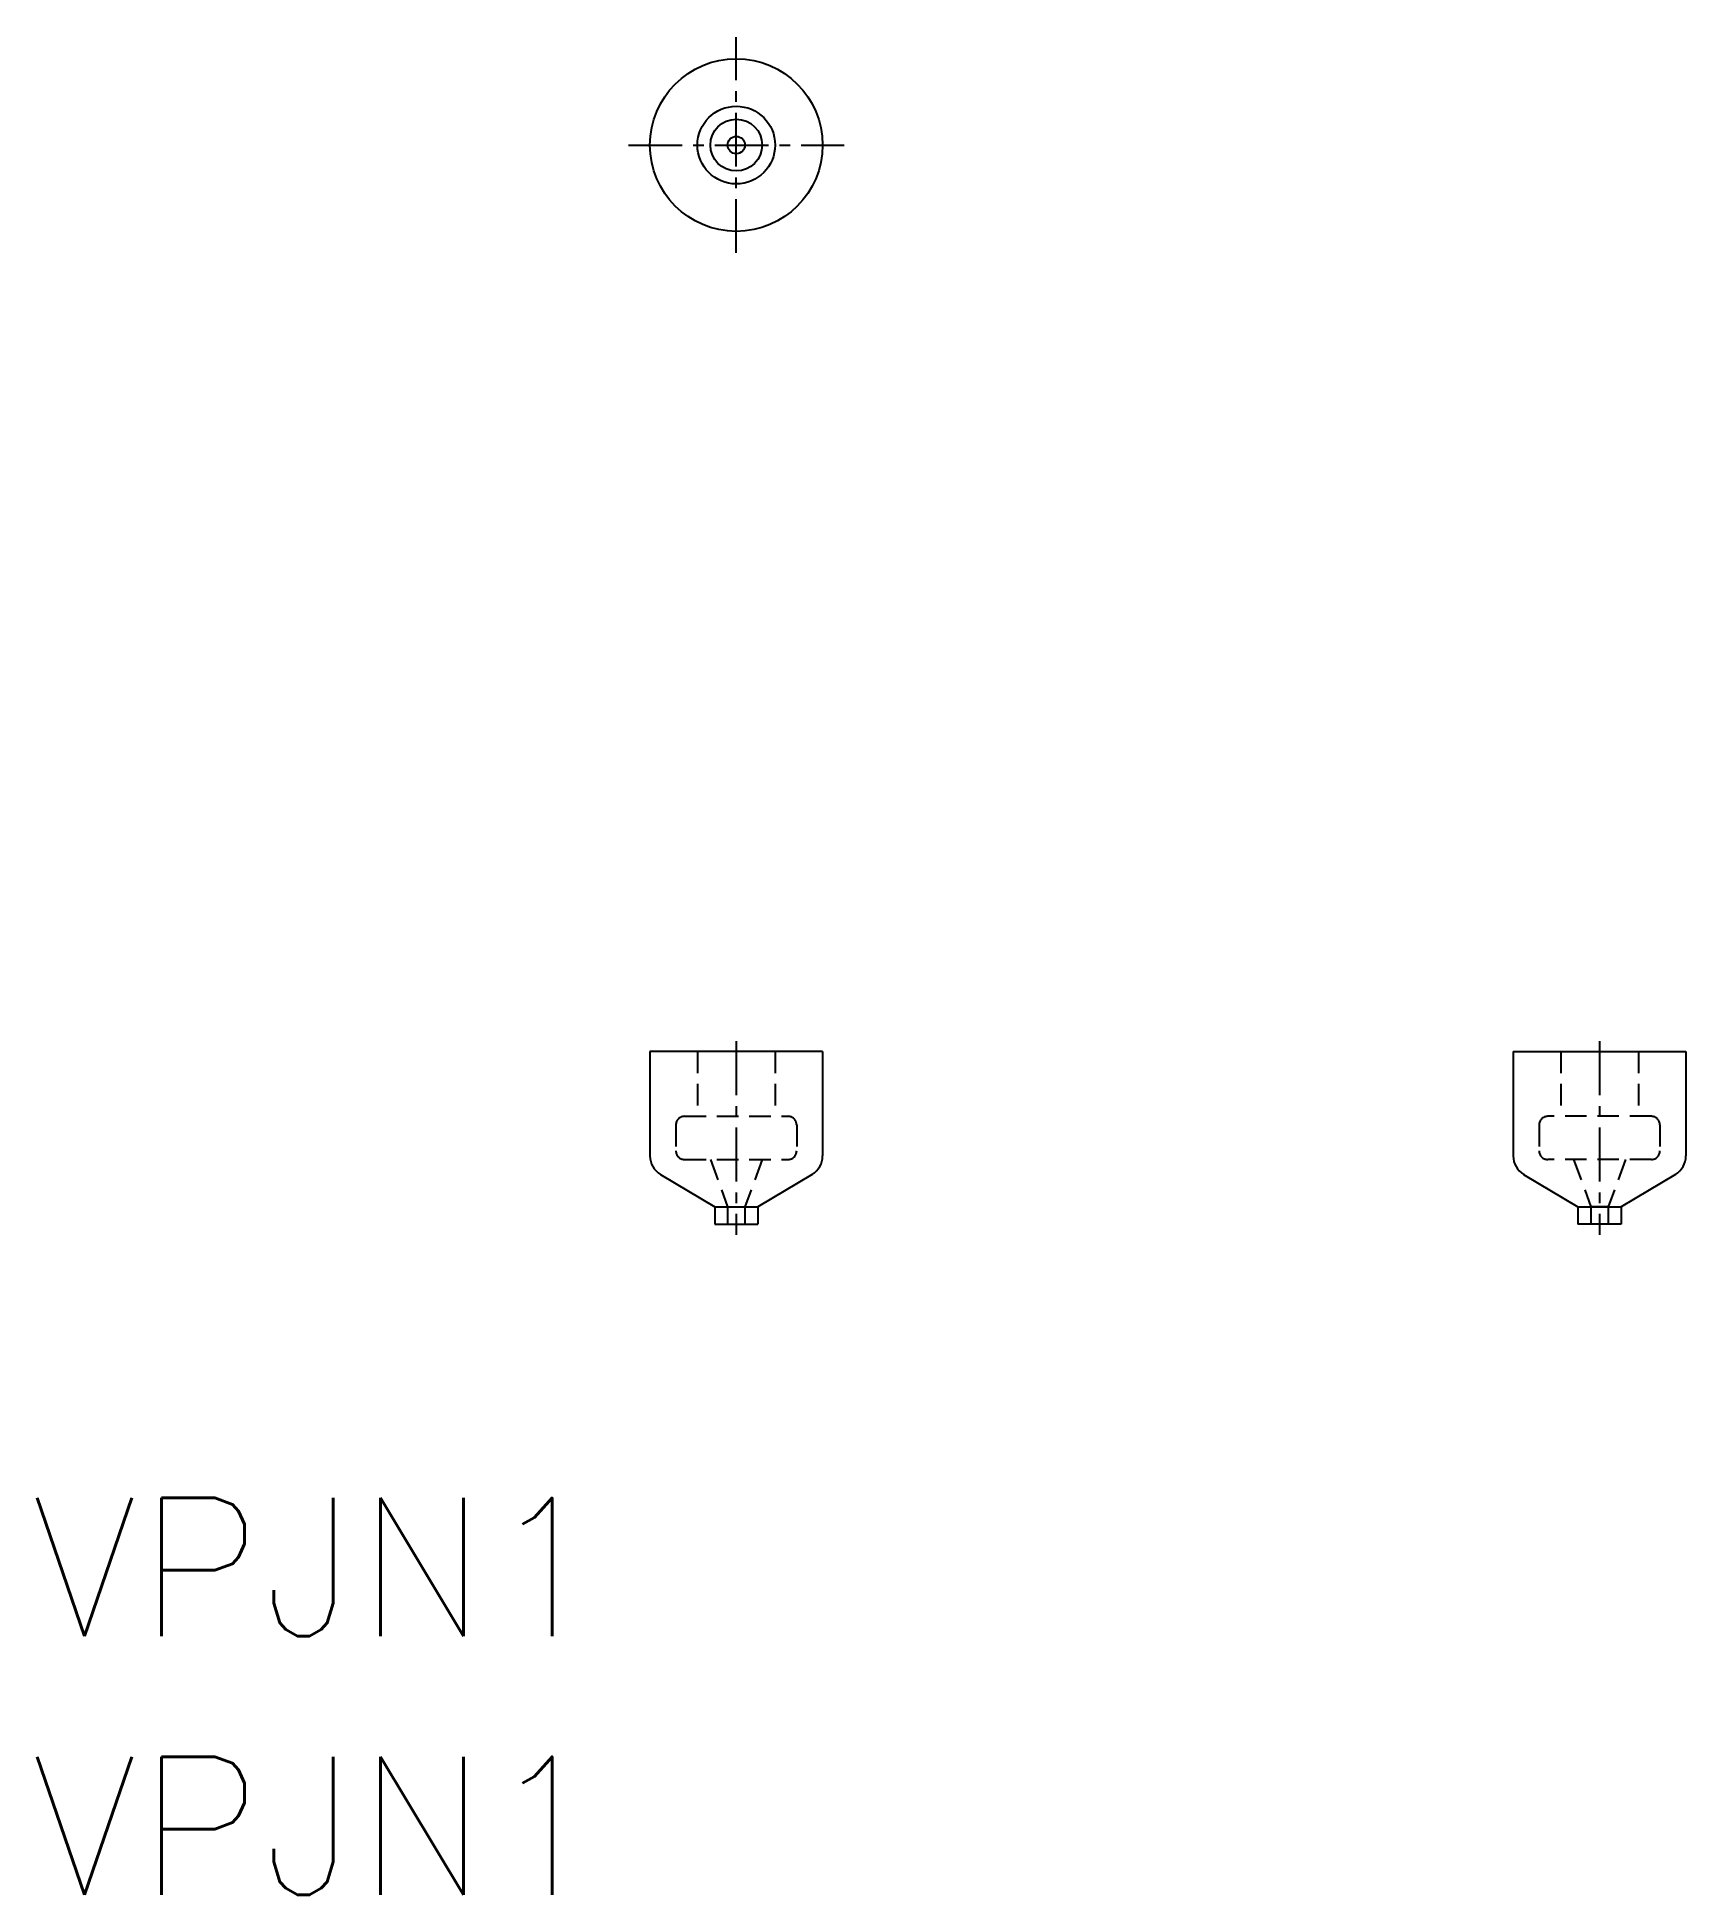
# Model space of a CAD drawing. Extents: x 28.5 to 66.7, y -1.3 to 41.7.
import ezdxf

# ---------------------------------------------------------------- set-up
doc = ezdxf.new("R2010")
doc.units = 0
doc.linetypes.add('CENTER', pattern=[2, 1.25, -0.25, 0.25, -0.25])
doc.linetypes.add('DASHED', pattern=[0.75, 0.5, -0.25])
doc.layers.get('0').update_dxf_attribs({"linetype": 'CONTINUOUS'})
doc.layers.add('LY_1', color=7, linetype='CONTINUOUS')
doc.styles.get("Standard").update_dxf_attribs({"font": 'txt.shx'})

msp = doc.modelspace()

# ---------------------------------------------------------------- linework, layer by layer
at = {"color": 1, "linetype": 'CENTER'}
for p, q in [((44.654, 36.689), (44.654, 41.689)), ((42.154, 39.189), (47.154, 39.189)), ((44.654, 18.428), (44.654, 13.947)), ((64.654, 18.428), (64.654, 13.947))]:
    msp.add_line(p, q, dxfattribs=at)
at = {"color": 7, "linetype": 'CONTINUOUS'}
for p, q in [((42.654, 18.189), (42.654, 15.772)), ((46.654, 18.189), (42.654, 18.189)), ((46.654, 18.189), (46.654, 15.772)), ((62.654, 18.189), (66.654, 18.189)), ((62.654, 18.189), (62.654, 15.772)), ((66.654, 18.189), (66.654, 15.772)), ((42.896, 15.343), (44.154, 14.589)), ((46.411, 15.343), (45.154, 14.589)), ((62.896, 15.343), (64.154, 14.589)), ((66.411, 15.343), (65.154, 14.589)), ((44.154, 14.589), (44.154, 14.189)), ((44.154, 14.589), (45.154, 14.589)), ((45.154, 14.589), (45.154, 14.189)), ((64.154, 14.589), (64.154, 14.189)), ((64.154, 14.589), (65.154, 14.589)), ((65.154, 14.589), (65.154, 14.189)), ((44.154, 14.189), (45.154, 14.189)), ((65.154, 14.189), (64.154, 14.189))]:
    msp.add_line(p, q, dxfattribs=at)
at = {"color": 3, "linetype": 'DASHED'}
for p, q in [((43.754, 18.189), (43.754, 16.689)), ((45.554, 18.189), (45.554, 16.689)), ((63.754, 18.189), (63.754, 16.689)), ((65.554, 18.189), (65.554, 16.689)), ((43.254, 16.489), (43.254, 15.889)), ((43.454, 16.689), (45.854, 16.689)), ((46.054, 16.489), (46.054, 15.889)), ((63.254, 16.489), (63.254, 15.889)), ((65.854, 16.689), (63.454, 16.689)), ((66.054, 16.489), (66.054, 15.889)), ((43.454, 15.689), (45.854, 15.689)), ((44.054, 15.689), (44.454, 14.589)), ((45.254, 15.689), (44.854, 14.589)), ((65.854, 15.689), (63.454, 15.689)), ((64.054, 15.689), (64.454, 14.589)), ((65.254, 15.689), (64.854, 14.589)), ((44.454, 14.589), (44.454, 14.189)), ((44.454, 14.589), (44.854, 14.589)), ((44.854, 14.589), (44.854, 14.189)), ((64.854, 14.589), (64.454, 14.589)), ((64.454, 14.589), (64.454, 14.189)), ((64.854, 14.589), (64.854, 14.189))]:
    msp.add_line(p, q, dxfattribs=at)
at = {"color": 7, "linetype": 'CONTINUOUS'}
msp.add_circle((44.654, 39.189), 2, dxfattribs=at)
at = {"color": 3, "linetype": 'DASHED'}
for centre, start, end in [((43.454, 16.489), 90, 180), ((45.854, 16.489), 0, 90), ((63.454, 16.489), 90, 180), ((65.854, 16.489), 0, 90), ((43.454, 15.889), 180, 270), ((45.854, 15.889), 270, 0), ((63.454, 15.889), 180, 270), ((65.854, 15.889), 270, 0)]:
    msp.add_arc(centre, 0.2, start, end, dxfattribs=at)
at = {"color": 7, "linetype": 'CONTINUOUS'}
for centre, start, end in [((43.154, 15.772), 180, 239.0362), ((46.154, 15.772), 300.9638, 0), ((63.154, 15.772), 180, 239.0362), ((66.154, 15.772), 300.9638, 0)]:
    msp.add_arc(centre, 0.5, start, end, dxfattribs=at)
at = {"layer": 'LY_1', "color": 7, "linetype": 'CONTINUOUS'}
for radius in [0.9, 0.6, 0.2]:
    msp.add_circle((44.654, 39.189), radius, dxfattribs=at)

# ---------------------------------------------------------------- texts
at = {"color": 7, "linetype": 'CONTINUOUS'}
for p in [(28.32, 4.649), (28.32, -1.346)]:
    msp.add_text('VPJN1', height=3.2, dxfattribs=at).set_placement(p)

doc.saveas('drawing.dxf')
